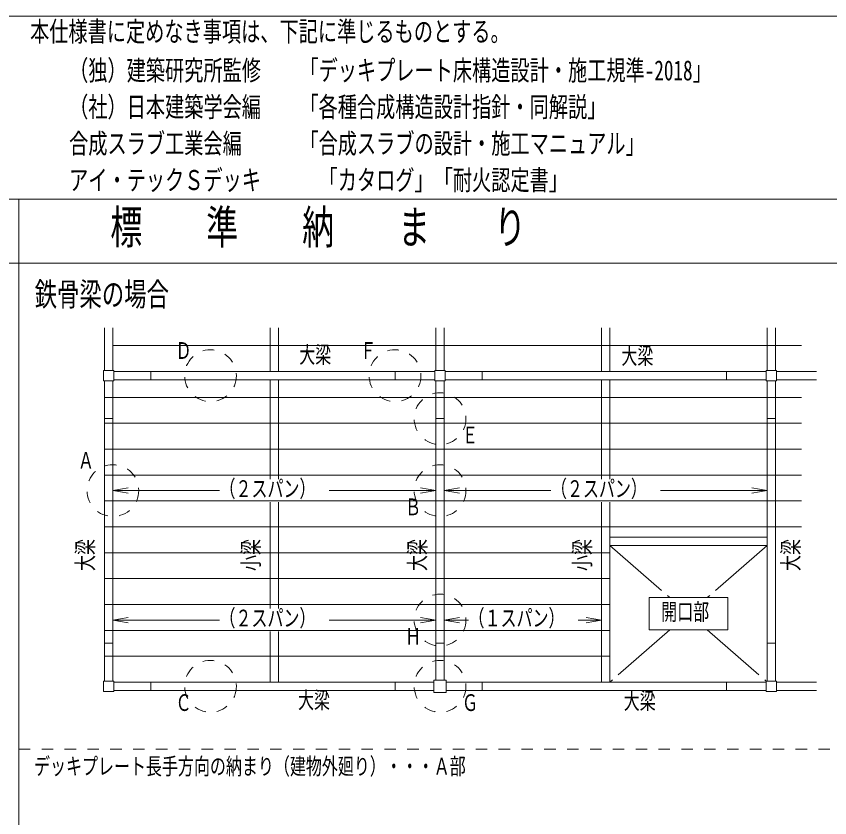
# Model space of a CAD drawing. Units: millimetres on the paper. Extents: x -350 to 350, y -246 to 246.
# Drawn here: x -0.4 to 106.5, y 140.8 to 246 of the extents above; entities that cross this region are included whole.
import ezdxf
from ezdxf.enums import TextEntityAlignment as Align

# ---------------------------------------------------------------- set-up
doc = ezdxf.new("R2010")
doc.units = ezdxf.units.MM
doc.linetypes.add('CHAIN2', pattern=[12, 9, -1, 1, -1])
doc.linetypes.add('USER1', pattern=[3, 1.5, -1.5])
doc.layers.add('0-2_M2-2-0', color=7, linetype='Continuous', lineweight=18)
doc.styles.add('ＭＳ ゴシック', font='')
doc.styles.get('ＭＳ ゴシック').set_extended_font_data('MS Gothic')

msp = doc.modelspace()

# ---------------------------------------------------------------- linework, layer by layer
at = {"layer": '0-2_M2-2-0'}
for p, q in [((-350.422, 246.024), (350.378, 246.024)), ((-350.422, 222.024), (350.378, 222.024)), ((-0.022, -224.976), (-0.022, 222.024)), ((-175.222, 213.624), (350.378, 213.624)), ((11.237, 199.511), (11.237, 205.111)), ((12.324, 199.511), (12.324, 205.111)), ((32.99, 199.375), (32.99, 205.111)), ((34.077, 199.375), (34.077, 205.111)), ((54.743, 199.511), (54.743, 205.111)), ((55.831, 199.511), (55.831, 205.111)), ((76.496, 199.375), (76.496, 205.111)), ((77.584, 199.375), (77.584, 205.111)), ((98.249, 199.511), (98.249, 205.111)), ((99.337, 199.511), (99.337, 205.111)), ((12.324, 202.774), (102.736, 202.774)), ((12.46, 199.375), (54.607, 199.375)), ((17.287, 199.375), (17.287, 198.287)), ((49.373, 199.375), (49.373, 198.287)), ((55.967, 199.375), (98.113, 199.375)), ((60.793, 199.375), (60.793, 198.287)), ((92.879, 199.375), (92.879, 198.287)), ((99.473, 199.375), (104.707, 199.375)), ((11.237, 198.151), (11.237, 158.724)), ((12.324, 198.151), (12.324, 158.724)), ((12.46, 198.287), (54.607, 198.287)), ((32.99, 185.24), (32.99, 198.287)), ((34.077, 185.24), (34.077, 198.287)), ((54.743, 158.86), (54.743, 198.151)), ((55.831, 158.86), (55.831, 198.151)), ((55.967, 198.287), (98.113, 198.287)), ((76.496, 185.24), (76.496, 198.287)), ((77.584, 185.24), (77.584, 198.287)), ((98.249, 198.151), (98.249, 158.724)), ((99.337, 198.151), (99.337, 158.724)), ((99.473, 198.287), (104.707, 198.287)), ((11.237, 195.976), (102.736, 195.976)), ((11.237, 193.189), (12.324, 193.189)), ((11.237, 192.577), (102.736, 192.577)), ((54.743, 193.189), (55.831, 193.189)), ((98.249, 193.189), (99.337, 193.189)), ((11.237, 189.178), (102.736, 189.178)), ((11.237, 185.779), (102.736, 185.779)), ((12.324, 183.74), (14.333, 184.094)), ((12.324, 183.74), (26.324, 183.74)), ((12.324, 183.74), (14.333, 183.386)), ((40.724, 183.74), (54.743, 183.74)), ((54.743, 183.74), (52.735, 184.094)), ((54.743, 183.74), (52.735, 183.386)), ((55.831, 183.74), (57.839, 184.094)), ((55.831, 183.74), (69.849, 183.74)), ((55.831, 183.74), (57.839, 183.386)), ((84.249, 183.74), (98.249, 183.74)), ((98.249, 183.74), (96.241, 184.094)), ((98.249, 183.74), (96.241, 183.386)), ((11.237, 182.38), (102.736, 182.38)), ((32.99, 168.245), (32.99, 182.24)), ((34.077, 168.245), (34.077, 182.24)), ((76.496, 158.588), (76.496, 182.24)), ((77.584, 158.588), (77.584, 182.24)), ((11.237, 178.981), (102.736, 178.981)), ((77.584, 177.622), (98.249, 177.622)), ((77.584, 176.534), (98.249, 176.534)), ((11.237, 175.582), (77.584, 175.582)), ((11.237, 172.184), (77.584, 172.184)), ((11.237, 168.785), (77.584, 168.785)), ((12.324, 166.745), (14.333, 167.099)), ((12.324, 166.745), (26.324, 166.745)), ((12.324, 166.745), (14.333, 166.391)), ((40.724, 166.745), (54.743, 166.745)), ((54.743, 166.745), (52.735, 167.099)), ((54.743, 166.745), (52.735, 166.391)), ((55.831, 166.745), (57.839, 167.099)), ((55.831, 166.745), (59.03, 166.745)), ((55.831, 166.745), (57.839, 166.391)), ((73.43, 166.745), (76.496, 166.745)), ((76.496, 166.745), (74.488, 167.099)), ((76.496, 166.745), (74.488, 166.391)), ((11.237, 165.386), (77.584, 165.386)), ((32.99, 158.588), (32.99, 165.245)), ((34.077, 158.588), (34.077, 165.245)), ((11.237, 163.686), (12.324, 163.686)), ((54.743, 163.686), (55.831, 163.686)), ((98.249, 163.686), (99.337, 163.686)), ((11.237, 161.987), (77.584, 161.987)), ((12.46, 158.588), (54.471, 158.588)), ((17.287, 158.588), (17.287, 157.5)), ((49.373, 158.588), (49.373, 157.5)), ((56.103, 158.588), (98.113, 158.588)), ((60.793, 158.588), (60.793, 157.5)), ((92.879, 158.588), (92.879, 157.5)), ((99.473, 158.588), (104.707, 158.588)), ((12.46, 157.5), (54.471, 157.5)), ((56.103, 157.5), (98.113, 157.5)), ((99.473, 157.5), (104.707, 157.5))]:
    msp.add_line(p, q, dxfattribs=at)
at = {"layer": '0-2_M2-2-0', "linetype": 'CHAIN2'}
for p, q in [((77.584, 176.534), (85.477, 169.686)), ((98.249, 176.534), (90.364, 169.686)), ((85.48, 165.445), (77.584, 158.588)), ((90.366, 165.445), (98.113, 158.724))]:
    msp.add_line(p, q, dxfattribs=at)
at = {"layer": '0-2_M2-2-0', "linetype": 'USER1'}
msp.add_line((-0.022, 149.809), (173.987, 149.809), dxfattribs=at)
at = {"layer": '0-2_M2-2-0'}
for points in [[(12.46, 198.151), (12.46, 199.511), (11.101, 199.511), (11.101, 198.151)], [(55.967, 198.151), (55.967, 199.511), (54.607, 199.511), (54.607, 198.151)], [(99.473, 198.151), (99.473, 199.511), (98.113, 199.511), (98.113, 198.151)], [(93.082, 169.686), (82.761, 169.686), (82.761, 165.445), (93.082, 165.445)], [(12.46, 157.364), (12.46, 158.724), (11.101, 158.724), (11.101, 157.364)], [(56.103, 157.228), (56.103, 158.86), (54.471, 158.86), (54.471, 157.228)], [(99.473, 157.364), (99.473, 158.724), (98.113, 158.724), (98.113, 157.364)]]:
    msp.add_lwpolyline(points, close=True, dxfattribs=at)
at = {"layer": '0-2_M2-2-0', "linetype": 'USER1'}
for centre in [(25.138, 198.831), (49.373, 198.831), (55.287, 193.189), (12.324, 183.74), (55.287, 183.74), (55.287, 166.745), (25.138, 158.044), (55.287, 158.044)]:
    msp.add_circle(centre, 3.399, dxfattribs=at)

# ---------------------------------------------------------------- texts
at = {"layer": '0-2_M2-2-0', "style": 'ＭＳ ゴシック', "width": 0.7}
for s, height, p in [('本仕様書に定めなき事項は、下記に準じるものとする。', 2.639, (1.443, 241.913)), ('（独）建築研究所監修\u3000\u3000「デッキプレート床構造設計・施工規準-2018」', 2.639, (6.573, 236.811)), ('（社）日本建築学会編\u3000\u3000「各種合成構造設計指針・同解説」', 2.639, (6.573, 232.011)), ('合成スラブ工業会編\u3000\u3000\u3000「合成スラブの設計・施工マニュアル」', 2.639, (6.573, 227.211)), ('アイ・テックＳデッキ\u3000\u3000\u3000「カタログ」「耐火認定書」', 2.639, (6.573, 222.411)), ('標\u3000\u3000準\u3000\u3000納\u3000\u3000ま\u3000\u3000り', 4.399, (11.978, 214.824)), ('鉄骨梁の場合', 3.079, (2.047, 207.056)), ('Ｄ', 2.199, (20.548, 200.371)), ('大梁', 2.199, (36.796, 199.825)), ('Ｆ', 2.199, (44.783, 200.371)), ('大梁', 2.199, (79.101, 199.678)), ('Ｅ', 2.199, (58.174, 189.29)), ('Ａ', 2.199, (7.734, 185.959)), ('（２スパン）', 2.199, (26.324, 182.24)), ('（２スパン）', 2.199, (69.849, 182.24)), ('Ｂ', 2.199, (50.697, 179.841)), ('開口部', 2.199, (84.322, 166.065)), ('（２スパン）', 2.199, (26.324, 165.245)), ('（１スパン）', 2.199, (59.03, 165.245)), ('Ｈ', 2.199, (50.697, 162.847)), ('Ｃ', 2.199, (20.548, 154.145)), ('大梁', 2.199, (36.638, 154.472)), ('Ｇ', 2.199, (58.174, 154.145)), ('大梁', 2.199, (79.406, 154.37)), ('デッキプレート長手方向の納まり（建物外廻り）・・・Ａ部', 2.199, (1.968, 145.787))]:
    msp.add_text(s, height=height, dxfattribs=at).set_placement(p, align=Align.BOTTOM_LEFT)
for s, p in [('大梁', (10.445, 173.182)), ('小梁', (32.199, 173.182)), ('大梁', (54.06, 173.182)), ('小梁', (75.705, 173.182)), ('大梁', (103.101, 173.182))]:
    msp.add_text(s, height=2.199, rotation=90, dxfattribs=at).set_placement(p, align=Align.BOTTOM_LEFT)

doc.saveas('drawing.dxf')
